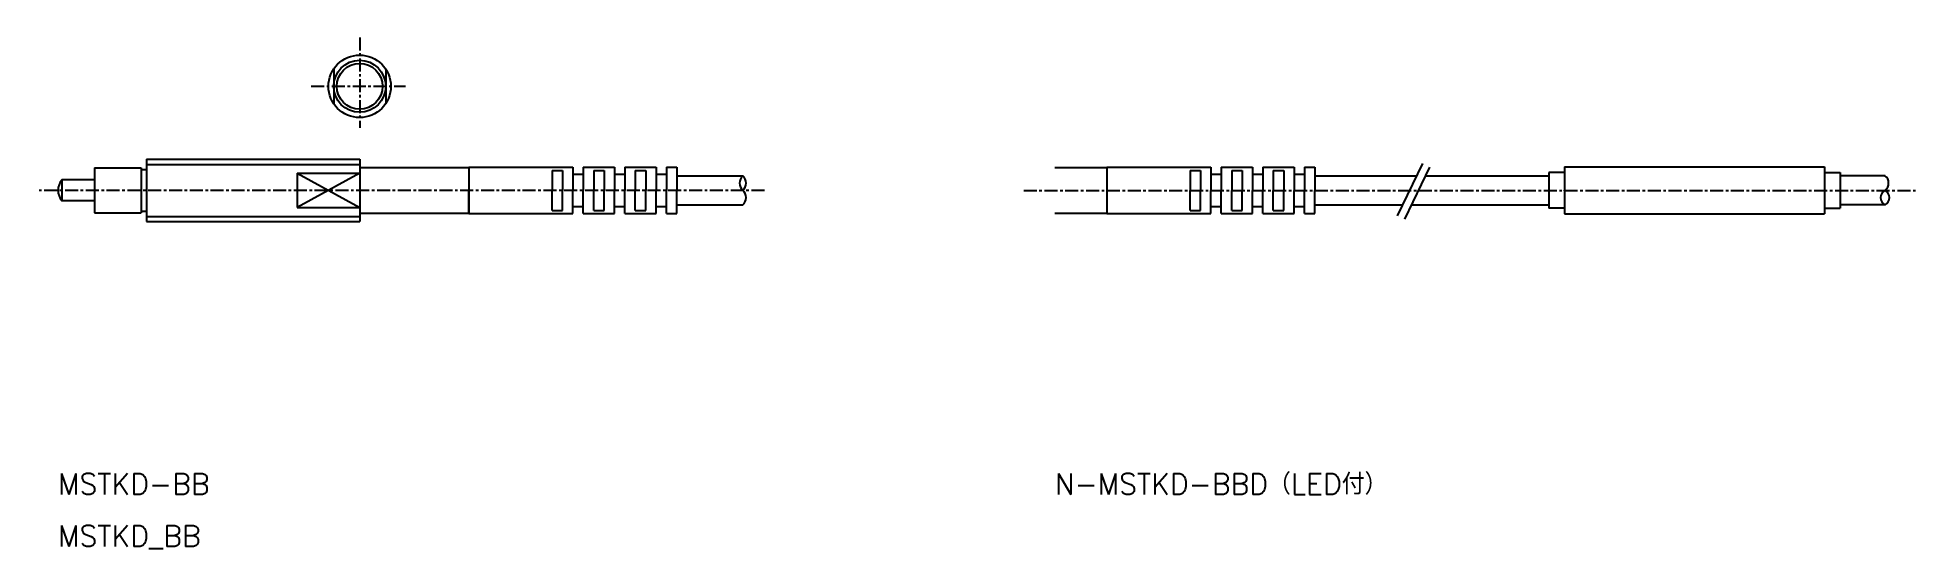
# Model space of a CAD drawing. Extents: x 38 to 219, y 7 to 56.
import ezdxf

# ---------------------------------------------------------------- set-up
doc = ezdxf.new("R2010")
doc.units = 0
doc.linetypes.add('CENTER', pattern=[2, 1.25, -0.25, 0.25, -0.25])
doc.layers.get('0').update_dxf_attribs({"linetype": 'CONTINUOUS'})
doc.layers.add('CENTER', color=1, linetype='CENTER')
doc.styles.get("Standard").update_dxf_attribs({"font": 'txt.shx', "bigfont": 'bigfont.shx'})

msp = doc.modelspace()

# ---------------------------------------------------------------- linework, layer by layer
at = {"color": 7, "linetype": 'CONTINUOUS'}
for p, q in [((66.4, 53.37), (66.4, 50.06)), ((71.4, 53.37), (71.4, 50.06)), ((43.4, 43.87), (43.4, 39.57)), ((43.4, 43.87), (47.9, 43.87)), ((47.9, 43.87), (47.9, 39.57)), ((47.9, 43.72), (48.4, 43.72)), ((48.4, 44.72), (48.4, 38.72)), ((48.4, 44.72), (68.9, 44.72)), ((62.9, 43.37), (62.9, 40.06)), ((62.9, 43.37), (68.9, 43.37)), ((68.9, 44.72), (68.9, 38.72)), ((68.9, 43.92), (79.4, 43.92)), ((79.4, 43.94), (79.4, 41.72)), ((79.4, 43.94), (89.4, 43.94)), ((79.4, 43.92), (79.4, 39.52)), ((87.4, 43.64), (87.4, 41.72)), ((87.4, 43.64), (88.4, 43.64)), ((88.4, 43.64), (88.4, 41.72)), ((89.4, 43.94), (89.4, 41.72)), ((90.4, 43.94), (90.4, 41.72)), ((90.4, 43.94), (93.4, 43.94)), ((91.4, 43.64), (91.4, 41.72)), ((91.4, 43.64), (92.4, 43.64)), ((92.4, 43.64), (92.4, 41.72)), ((93.4, 43.94), (93.4, 41.72)), ((94.4, 43.94), (94.4, 41.72)), ((94.4, 43.94), (97.4, 43.94)), ((95.4, 43.64), (95.4, 41.72)), ((95.4, 43.64), (96.4, 43.64)), ((96.4, 43.64), (96.4, 41.72)), ((97.4, 43.94), (97.4, 41.72)), ((98.4, 43.94), (98.4, 41.72)), ((98.4, 43.94), (99.4, 43.94)), ((99.4, 43.94), (99.4, 41.72)), ((135.74, 43.92), (140.74, 43.92)), ((140.74, 43.94), (150.74, 43.94)), ((140.74, 43.92), (140.74, 39.52)), ((140.74, 43.92), (140.74, 39.52)), ((148.74, 43.64), (148.74, 41.72)), ((148.74, 43.64), (149.74, 43.64)), ((149.74, 43.64), (149.74, 41.72)), ((150.74, 43.94), (150.74, 41.72)), ((151.74, 43.94), (151.74, 41.72)), ((151.74, 43.94), (154.74, 43.94)), ((152.74, 43.64), (152.74, 41.72)), ((152.74, 43.64), (153.74, 43.64)), ((153.74, 43.64), (153.74, 41.72)), ((154.74, 43.94), (154.74, 41.72)), ((155.74, 43.94), (155.74, 41.72)), ((155.74, 43.94), (158.74, 43.94)), ((156.74, 43.64), (156.74, 41.72)), ((156.74, 43.64), (157.74, 43.64)), ((157.74, 43.64), (157.74, 41.72)), ((158.74, 43.94), (158.74, 41.72)), ((159.74, 43.94), (159.74, 41.72)), ((159.74, 43.94), (160.74, 43.94)), ((160.74, 43.94), (160.74, 41.72)), ((183.24, 43.42), (183.24, 40.02)), ((184.74, 43.42), (183.24, 43.42)), ((184.74, 43.97), (184.74, 39.47)), ((184.74, 43.97), (209.74, 43.97)), ((209.74, 43.97), (209.74, 39.47)), ((209.74, 43.42), (211.24, 43.42)), ((211.24, 43.42), (211.24, 40.02)), ((43.4, 42.72), (40.28, 42.72)), ((40.28, 42.72), (40.28, 40.72)), ((79.4, 39.49), (79.4, 41.72)), ((87.4, 39.79), (87.4, 41.72)), ((88.4, 39.79), (88.4, 41.72)), ((89.4, 43.27), (90.4, 43.27)), ((89.4, 39.49), (89.4, 41.72)), ((90.4, 39.49), (90.4, 41.72)), ((91.4, 39.79), (91.4, 41.72)), ((92.4, 39.79), (92.4, 41.72)), ((93.4, 43.27), (94.4, 43.27)), ((93.4, 39.49), (93.4, 41.72)), ((94.4, 39.49), (94.4, 41.72)), ((95.4, 39.79), (95.4, 41.72)), ((96.4, 39.79), (96.4, 41.72)), ((97.4, 43.27), (98.4, 43.27)), ((97.4, 39.49), (97.4, 41.72)), ((98.4, 39.49), (98.4, 41.72)), ((99.4, 43.12), (105.74, 43.12)), ((99.4, 39.49), (99.4, 41.72)), ((148.74, 39.79), (148.74, 41.72)), ((149.74, 39.79), (149.74, 41.72)), ((150.74, 43.27), (151.74, 43.27)), ((150.74, 39.49), (150.74, 41.72)), ((151.74, 39.49), (151.74, 41.72)), ((152.74, 39.79), (152.74, 41.72)), ((153.74, 39.79), (153.74, 41.72)), ((154.74, 43.27), (155.74, 43.27)), ((154.74, 39.49), (154.74, 41.72)), ((155.74, 39.49), (155.74, 41.72)), ((156.74, 39.79), (156.74, 41.72)), ((157.74, 39.79), (157.74, 41.72)), ((158.74, 43.27), (159.74, 43.27)), ((158.74, 39.49), (158.74, 41.72)), ((159.74, 39.49), (159.74, 41.72)), ((160.74, 43.12), (170.51, 43.12)), ((160.74, 39.49), (160.74, 41.72)), ((171.36, 43.12), (183.24, 43.12)), ((215.55, 43.12), (211.24, 43.12)), ((43.4, 40.72), (40.28, 40.72)), ((62.9, 40.06), (68.9, 40.06)), ((87.4, 39.79), (88.4, 39.79)), ((89.4, 40.17), (90.4, 40.17)), ((91.4, 39.79), (92.4, 39.79)), ((93.4, 40.17), (94.4, 40.17)), ((95.4, 39.79), (96.4, 39.79)), ((97.4, 40.17), (98.4, 40.17)), ((99.4, 40.32), (105.74, 40.32)), ((148.74, 39.79), (149.74, 39.79)), ((150.74, 40.17), (151.74, 40.17)), ((152.74, 39.79), (153.74, 39.79)), ((154.74, 40.17), (155.74, 40.17)), ((156.74, 39.79), (157.74, 39.79)), ((158.74, 40.17), (159.74, 40.17)), ((160.74, 40.32), (169.17, 40.32)), ((170.02, 40.32), (183.24, 40.32)), ((184.74, 40.02), (183.24, 40.02)), ((209.74, 40.02), (211.24, 40.02)), ((215.55, 40.32), (211.24, 40.32)), ((43.4, 39.57), (47.9, 39.57)), ((47.9, 39.72), (48.4, 39.72)), ((48.4, 38.72), (68.9, 38.72)), ((68.9, 39.52), (79.4, 39.52)), ((79.4, 39.49), (89.4, 39.49)), ((90.4, 39.49), (93.4, 39.49)), ((94.4, 39.49), (97.4, 39.49)), ((98.4, 39.49), (99.4, 39.49)), ((135.74, 39.52), (140.74, 39.52)), ((140.74, 39.49), (150.74, 39.49)), ((151.74, 39.49), (154.74, 39.49)), ((155.74, 39.49), (158.74, 39.49)), ((159.74, 39.49), (160.74, 39.49)), ((184.74, 39.47), (209.74, 39.47))]:
    msp.add_line(p, q, dxfattribs=at)
at = {"color": 3, "linetype": 'CONTINUOUS'}
for p, q in [((48.4, 44.22), (68.9, 44.22)), ((62.9, 43.37), (68.9, 40.06)), ((68.9, 43.37), (62.9, 40.06)), ((171.08, 44.29), (168.66, 39.27)), ((171.77, 43.96), (169.36, 38.94)), ((48.4, 39.22), (68.9, 39.22))]:
    msp.add_line(p, q, dxfattribs=at)
at = {"color": 7, "linetype": 'CONTINUOUS'}
for radius in [3, 2.2]:
    msp.add_circle((68.9, 51.72), radius, dxfattribs=at)
at = {"color": 3, "linetype": 'CONTINUOUS'}
msp.add_circle((68.9, 51.72), 2.5, dxfattribs=at)
at = {"color": 7, "linetype": 'CONTINUOUS'}
msp.add_arc((41.4, 41.72), 1.5, 138.1897, 221.8103, dxfattribs=at)
at = {"color": 3, "linetype": 'CONTINUOUS'}
for centre, radius, start, end in [((106.36, 42.42), 0.933, 131.4096, 228.5891), ((105.12, 42.42), 0.933, 311.4109, 48.5904), ((105.12, 41.02), 0.933, 311.4096, 48.5891), ((215.92, 41.02), 0.793, 118.0682, 241.9318), ((215.02, 42.42), 0.876, 306.9796, 53.0204), ((215.18, 41.02), 0.793, 298.0682, 61.9318)]:
    msp.add_arc(centre, radius, start, end, dxfattribs=at)
at = {"color": 7, "linetype": 'CONTINUOUS'}
for p in [(184.74, 41.72), (209.74, 41.72), (209.74, 41.72), (209.74, 41.72), (209.74, 41.72), (211.24, 41.72)]:
    msp.add_point(p, dxfattribs=at)
at = {"layer": 'CENTER', "color": 1, "linetype": 'CENTER'}
for p, q in [((68.9, 56.4), (68.9, 47.74)), ((64.23, 51.72), (73.29, 51.72)), ((107.82, 41.72), (37.93, 41.72)), ((132.74, 41.72), (218.57, 41.72))]:
    msp.add_line(p, q, dxfattribs=at)

# ---------------------------------------------------------------- texts
at = {"color": 7, "linetype": 'CONTINUOUS'}
for s, p in [('MSTKD-BB', (39.9, 12.5)), ('N-MSTKD-BBD（LED付）', (135.74, 12.5)), ('MSTKD_BB', (39.9, 7.5))]:
    msp.add_text(s, height=2, dxfattribs=at).set_placement(p)

doc.saveas('drawing.dxf')
